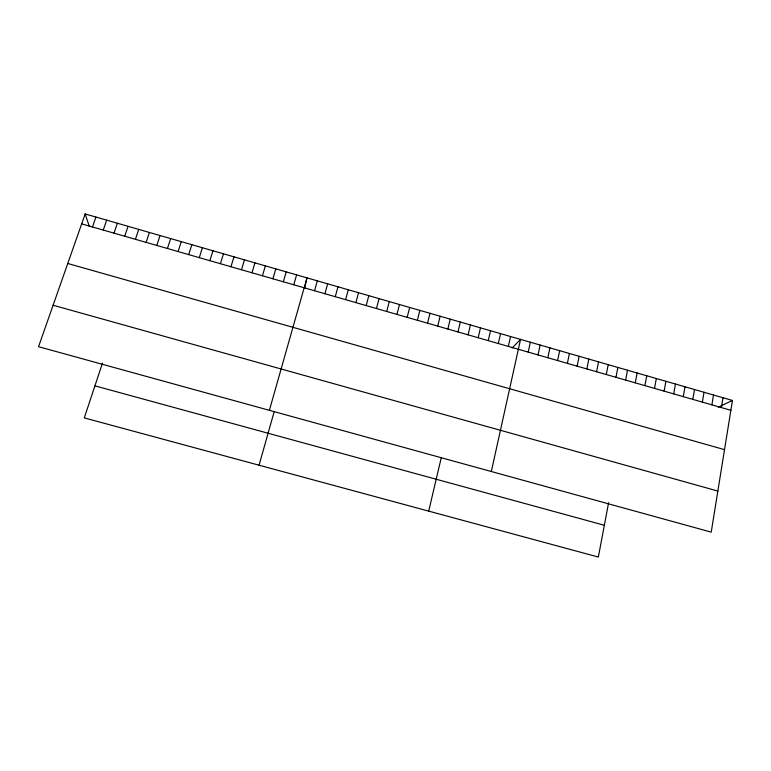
<?xml version="1.0" encoding="UTF-8"?>
<svg xmlns="http://www.w3.org/2000/svg" width="771" height="771" viewBox="0 0 771 771"><rect width="100%" height="100%" fill="white"/><g stroke="black" fill="none" stroke-linecap="round" stroke-linejoin="round"><path stroke-width="1.16" d="M732.45 400.457L711.228 532.144L38.55 346.69L85.157 213.952L732.45 400.457L718.177 407.184M721.377 407.589L722.996 397.73M711.874 404.862L713.512 394.993M702.362 402.125L704.029 392.266M692.821 399.388L694.517 389.519M683.27 396.641L684.995 386.782M673.709 393.894L675.454 384.035M664.12 391.148L665.893 381.279M654.521 388.391L656.323 378.522M644.903 385.625L646.734 375.756M635.275 382.859L637.125 372.991M608.618 502.653L598.344 557.048L84.28 417.892L102.504 363.074M625.628 380.084L627.507 370.215M615.962 377.308L617.87 367.439M606.276 374.533L608.213 364.654M596.571 371.747L598.537 361.869M586.856 368.952L588.851 359.074M577.122 366.158L579.146 356.279M567.379 363.363L569.422 353.484M557.606 360.549L559.679 350.67M547.824 357.744L549.925 347.866M538.023 354.93L540.153 345.051M528.202 352.106L530.361 342.228M491.32 471.515L520.55 339.404L512.098 348.01M304.622 288.431L306.983 277.868L269.378 410.326M508.349 346.41L510.566 336.522M498.307 343.519L500.552 333.641M488.255 340.637L490.529 330.749M478.184 337.746L480.487 327.858M428.705 511.125L441.282 457.646M468.093 334.845L470.426 324.957M457.984 331.944L460.345 322.056M447.864 329.034L450.254 319.146M437.716 326.123L440.135 316.226M427.548 323.203L430.006 313.305M417.371 320.283L419.848 310.385M407.175 317.353L409.68 307.456M396.959 314.414L399.494 304.516M386.724 311.474L389.288 301.577M376.47 308.535L379.062 298.637M366.196 305.576L368.817 295.678M355.903 302.627L358.563 292.729M345.591 299.668L348.28 289.761M335.269 296.7L337.987 286.793M324.919 293.722L327.665 283.824M314.549 290.754L317.334 280.846M259.056 465.202L274.206 411.589M293.77 284.778L296.604 274.871M283.342 281.791L286.214 271.884M272.905 278.784L275.806 268.886M262.448 275.787L265.378 265.879M251.963 272.77L254.931 262.872M241.468 269.763L244.465 259.856M230.953 266.737L233.979 256.83M220.419 263.711L223.474 253.804M209.857 260.685L212.95 250.768M199.284 257.649L202.407 247.732M188.693 254.603L191.844 244.696M178.082 251.558L181.262 241.641M167.442 248.503L170.67 238.586M156.792 245.438L160.05 235.531M146.124 242.373L149.41 232.466M135.426 239.309L138.751 229.392M124.719 236.234L128.073 226.317M113.992 233.15L117.375 223.233M103.237 230.066L106.658 220.149M92.472 226.973L95.922 217.056M94.939 385.847L604.348 525.263M53.103 305.239L717.849 491.069M67.771 263.489L724.518 449.657M81.678 223.869L730.86 410.307M85.157 213.952L89.369 226.626"/></g></svg>
